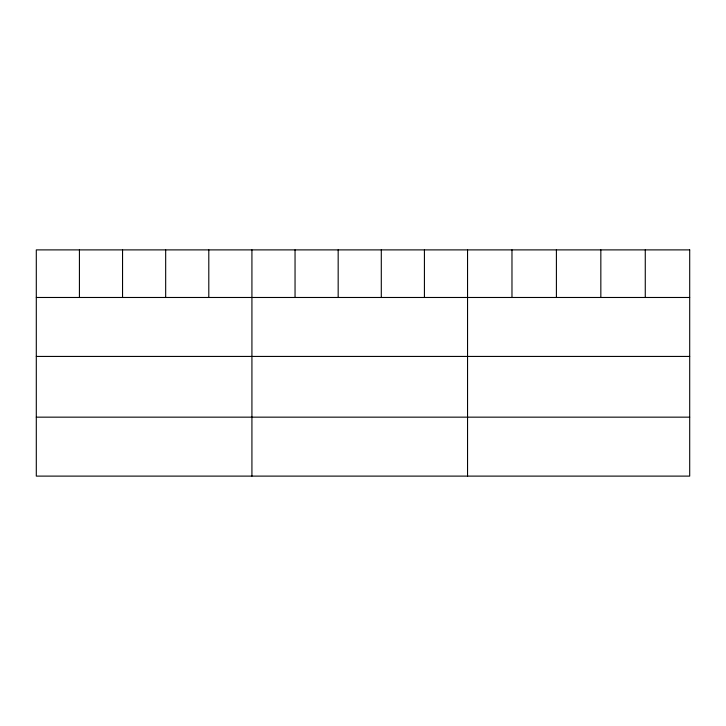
<?xml version="1.0" encoding="UTF-8"?>
<svg xmlns="http://www.w3.org/2000/svg" width="726" height="726" viewBox="0 0 726 726"><rect width="100%" height="100%" fill="white"/><g stroke="black" fill="none" stroke-linecap="round" stroke-linejoin="round"><path stroke-width="1.09" d="M36.3 297.478L689.7 297.478M36.3 356.43L689.7 356.43M36.3 417.16L689.7 417.16M645.269 249.889L645.269 297.478M600.838 249.889L600.838 297.478M556.406 249.889L556.406 297.478M511.975 249.889L511.975 297.478M467.544 249.889L467.544 476.111M424.42 249.889L424.42 297.478M381.295 249.889L381.295 297.478M338.171 249.889L338.171 297.478M295.046 249.889L295.046 297.478M251.922 249.889L251.922 476.111M208.798 249.889L208.798 297.478M165.673 249.889L165.673 297.478M122.549 249.889L122.549 297.478M79.424 249.889L79.424 297.478M689.7 249.889L36.3 249.889L36.3 476.111L689.7 476.111L689.7 249.889"/></g></svg>
